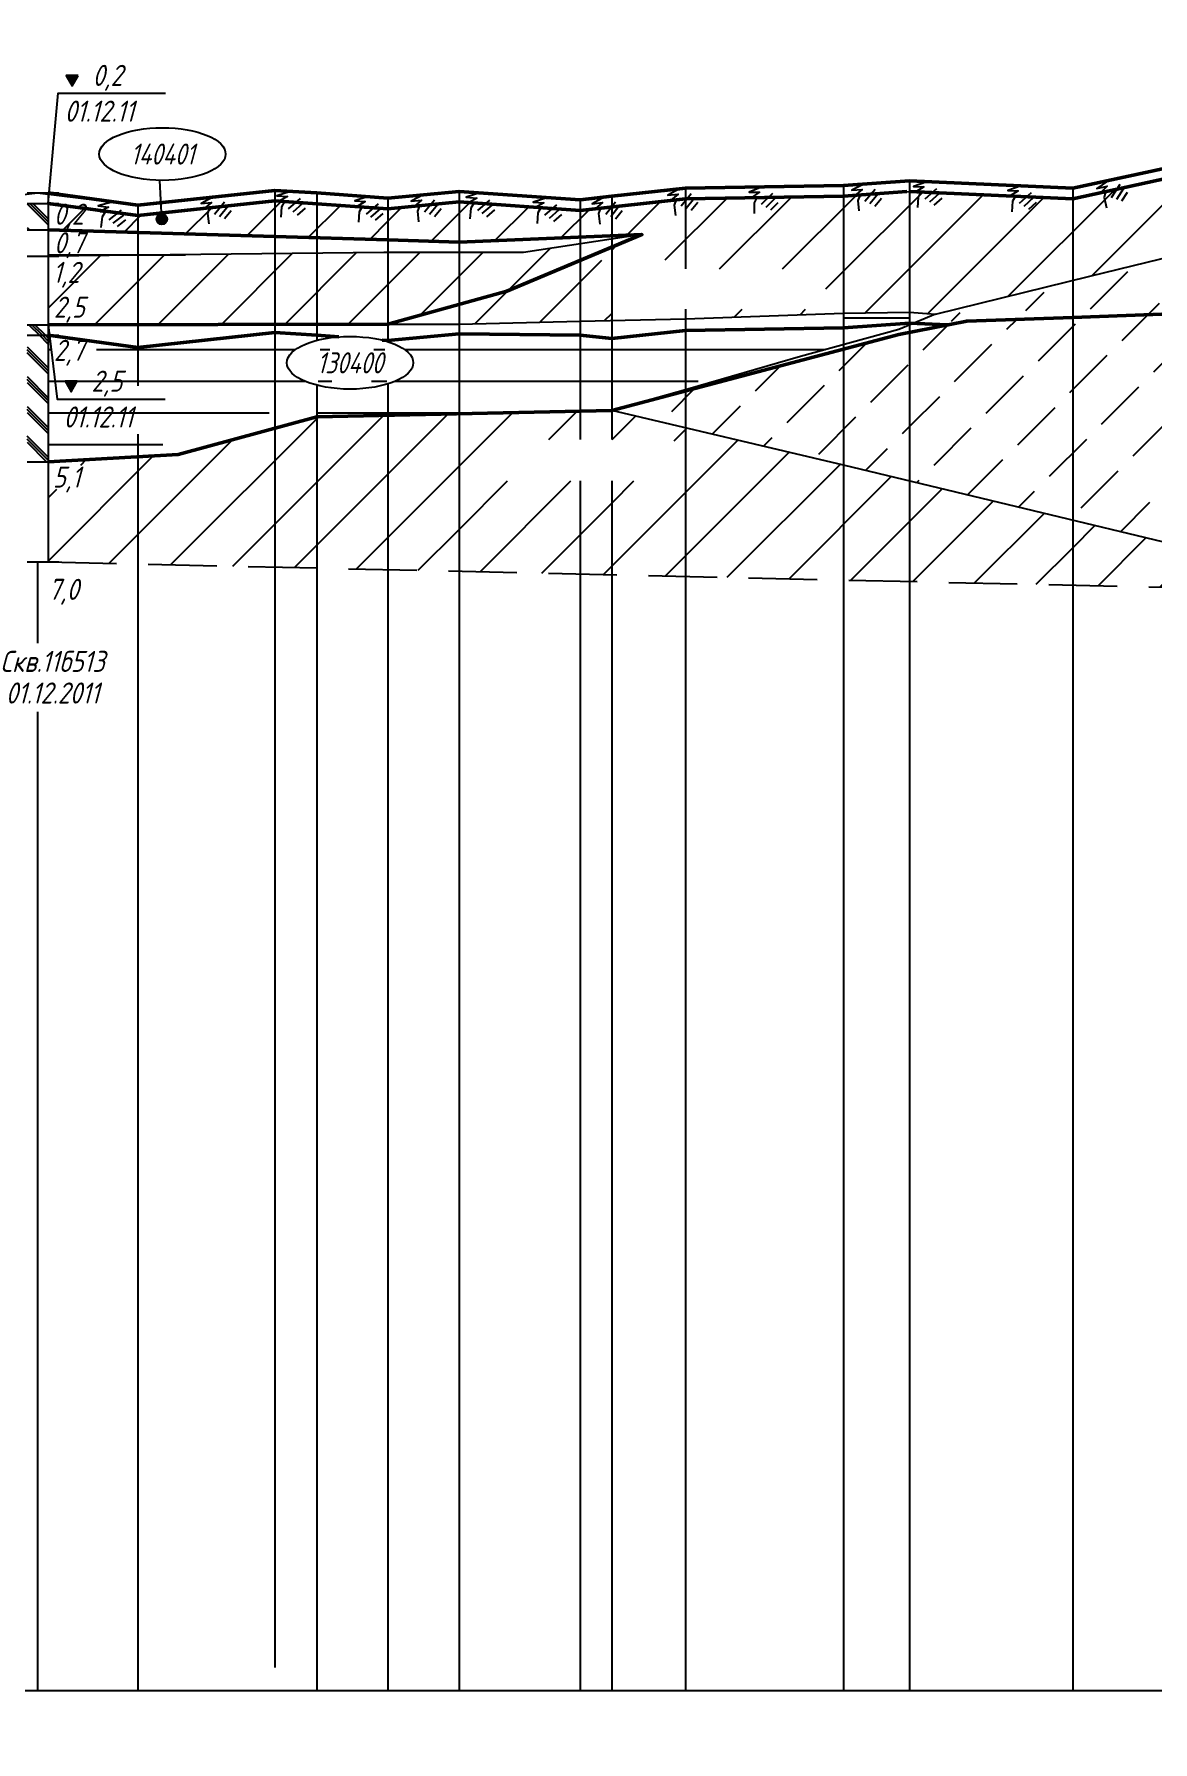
# Model space of a CAD drawing. Extents: x 0 to 1701, y -42 to 613.
# Drawn here: x 387.2 to 493.4, y 322.1 to 484.1 of the extents above; entities that cross this region are included whole.
import ezdxf
from ezdxf import colors
from ezdxf.entities.mleader import LeaderData, LeaderLine
from ezdxf.enums import TextEntityAlignment as Align
from ezdxf.math import Vec2, Vec3

# ---------------------------------------------------------------- set-up
doc = ezdxf.new("R2010")
doc.units = 0
doc.linetypes.add('ИИ27003', pattern=[9.5, 6.5, -3])
for name, color, linetype, lineweight in [('ИИ_ГЕОЛОГИЯ_025', 7, 'Continuous', 25), ('ИИ_ГЕОЛОГИЯ_050', 7, 'Continuous', 50), ('ИИ_ПРОФИЛЬ_025', 7, 'Continuous', 25)]:
    doc.layers.add(name, color=color, linetype=linetype, lineweight=lineweight)
doc.layers.add('Профиль', color=7, linetype='Continuous')
doc.layers.add('ТХ-Л', color=140, linetype='Continuous')
doc.styles.add('VNIPISIMPLEXCUR', font='simplex.shx', dxfattribs={"width": 0.8, "oblique": 15})
doc.linetypes.add('ИИ27001', pattern='A,2.5,[1,3dservice.shx,S=1.85,R=180.00002,X=0,Y=0],2.5,-1', length=6)
doc.linetypes.add('ИИ27005', pattern='A,2.5,[1,3dservice.shx,S=1.85,R=180.00002,X=0,Y=0],2.5,-2,[4,3dservice.shx,S=0.5,R=0,X=0,Y=0],-2', length=9)
pattern_1 = [(45, (-26.376, -40.787), (-3, 3), [])]
pattern_2 = [(0, (-26.376, -40.787), (0, 3), [])]
pattern_3 = [(45, (-23.376, -40.787), (-3, 3), [5, -2])]
pattern_4 = [(135, (-26.376, -40.787), (-1.4142136, -1.4142136), []), (135, (-26.5174, -40.9283), (-1.4142136, -1.4142136), []), (135, (-26.2346, -40.6455), (-1.4142136, -1.4142136), [])]

# ---------------------------------------------------------------- blocks, each defined once
blk = doc.blocks.new('ИИ25020')
at = {"color": 0, "linetype": 'Continuous', "lineweight": 25}
blk.add_ellipse((0, 0), major_axis=(-6, 0), ratio=0.416667, dxfattribs=at)
at = {"color": 0, "linetype": 'Continuous', "style": 'VNIPISIMPLEXCUR', "oblique": 15, "width": 0.75}
blk.add_attdef('INDEX', text='', height=2, dxfattribs=at).set_placement((0, 0), align=Align.MIDDLE_CENTER)
blk = doc.blocks.new('ИИ25023')
at = {"linetype": 'Continuous', "lineweight": 25}
blk.add_hatch(color=0, dxfattribs=at).paths.add_polyline_path([(1.9, 1.7), (0.75, 1.7), (1.33, 0.7)])
at = {"color": 0, "linetype": 'Continuous', "lineweight": 25, "flags": 128}
blk.add_lwpolyline([(1.9, 1.7), (0.75, 1.7), (1.33, 0.7)], close=True, dxfattribs=at)
at = {"color": 0, "linetype": 'Continuous', "style": 'VNIPISIMPLEXCUR', "oblique": 15, "width": 0.8}
for tag, p in [('UGV', (2.55, 0.7)), ('DATE', (1.33, -2.7))]:
    blk.add_attdef(tag, p, '', height=2, dxfattribs=at)
blk = doc.blocks.new('ИИ25010')
at = {"color": 0, "linetype": 'Continuous', "lineweight": 25}
for points in [[(0, 0), (3, 0), (0.5, -1), (2.5, -1), (1, -2), (2, -2), (1.5, -3), (1.5, -5)], [(4.94, -1.23), (2.82, -3.35)], [(5.47, -2.12), (3.7, -3.88)], [(6, -3), (4.59, -4.41)]]:
    blk.add_lwpolyline(points, dxfattribs=at)
blk = doc.blocks.new('ИИ16001')
at = {"linetype": 'Continuous', "lineweight": 25}
h = blk.add_hatch(color=0, dxfattribs=at)
edge = h.paths.add_edge_path()
edge.add_arc((0, 0), 0.5, 0, 360)
at = {"color": 0, "linetype": 'Continuous', "lineweight": 25}
blk.add_circle((0, 0), 0.5, dxfattribs=at)

msp = doc.modelspace()

# ---------------------------------------------------------------- hatches: boundary and pattern name
at = {"layer": 'ИИ_ГЕОЛОГИЯ_025'}
h = msp.add_hatch(dxfattribs=at)
h.set_pattern_fill('ИИ_СУГЛИНОК', color=256, pattern_type=2)
h.set_pattern_definition(pattern_1)
h.paths.add_polyline_path([(470.315, 462.725), (464.065, 462.725), (464.065, 457.665), (470.315, 457.781)])
h.paths.add_polyline_path([(485.815, 468.525), (471.41, 469.176), (471.408, 469.171), (470.908, 469.195), (470.914, 469.198), (470.315, 469.225), (470.315, 462.725), (480.489, 462.725), (485.815, 462.656)])
h.paths.add_polyline_path([(485.815, 462.656), (480.489, 462.725), (470.315, 462.725), (470.315, 457.781), (472.772, 457.587), (485.815, 460.777)])
h.paths.add_polyline_path([(495.955, 470.725), (488.933, 469.202), (488.929, 469.184), (488.44, 469.077), (488.463, 469.1), (485.815, 468.525), (485.815, 462.656), (493.119, 462.561), (495.955, 463.253)])
h.paths.add_polyline_path([(493.119, 462.561), (485.815, 462.656), (485.815, 460.777), (487.429, 461.172)])
h.paths.add_polyline_path([(536.253, 465.808), (530.19, 466.462), (514.065, 467.675), (505.897, 469.051), (505.888, 469.038), (505.395, 469.124), (505.414, 469.132), (501.353, 469.816), (501.162, 468.403, -0.3753073), (501.595, 467.908, -1), (500.595, 467.908, -0.4542204), (501.162, 468.403), (501.353, 469.816), (497.423, 470.478), (497.405, 470.453), (496.913, 470.539), (496.953, 470.557), (495.955, 470.725), (495.955, 463.253), (496.904, 463.485)])
h = msp.add_hatch(dxfattribs=at)
h.set_pattern_fill('ИИ_СУГЛИНОК', color=256, pattern_type=2)
h.set_pattern_definition(pattern_1)
h.paths.add_polyline_path([(397.065, 466.925), (388.565, 468.075), (388.565, 465.575), (397.065, 465.325)])
h.paths.add_polyline_path([(399.332, 467.169), (399.337, 467.082, -0.4295554), (399.863, 466.583, -1), (398.863, 466.583, -0.3990364), (399.337, 467.082), (399.332, 467.169), (397.065, 466.925), (397.065, 465.325), (410.065, 464.941), (410.065, 468.325)])
h.paths.add_polyline_path([(414.065, 468.046), (410.989, 468.261), (410.988, 468.259), (410.489, 468.292), (410.494, 468.295), (410.065, 468.325), (410.065, 464.941), (414.065, 464.823)])
h.paths.add_polyline_path([(420.815, 467.575), (414.065, 468.046), (414.065, 464.823), (420.815, 464.624)])
h.paths.add_polyline_path([(388.246, 465.246), (392.789, 464.927), (393.746, 468.498), (389.203, 468.817)], flags=9)
h = msp.add_hatch(dxfattribs=at)
h.set_pattern_fill('ИИ_СУГЛИНОК', color=256, pattern_type=2)
h.set_pattern_definition(pattern_1)
h.paths.add_polyline_path([(449.065, 468.525), (442.065, 467.755), (442.065, 465.019), (444.921, 465.136), (442.065, 463.938), (442.065, 462.705), (447.112, 462.725), (449.065, 462.725)])
h.paths.add_polyline_path([(464.065, 468.775), (453.349, 468.597), (453.275, 467.725, -0.3898111), (453.733, 467.226, -1), (452.733, 467.226, -0.4390445), (453.275, 467.725), (453.349, 468.597), (449.858, 468.538), (449.065, 467.538), (449.065, 462.725), (464.065, 462.725)])
h.paths.add_polyline_path([(464.065, 462.725), (449.065, 462.725), (449.065, 461.867), (462.378, 461.867), (462.378, 458.041), (449.065, 458.041), (449.065, 457.15), (464.065, 457.665)])
h.paths.add_polyline_path([(470.315, 469.225), (465.169, 468.855), (465.127, 468.851), (465.128, 468.852), (464.065, 468.775), (464.065, 462.725), (470.315, 462.725)])
h = msp.add_hatch(dxfattribs=at)
h.set_pattern_fill('ИИ_КОНСИСТЕНЦИЯ_05', color=256, pattern_type=2)
h.set_pattern_definition(pattern_4)
h.paths.add_polyline_path([(388.565, 468.075), (386.565, 468.075), (386.565, 465.575), (388.565, 465.575)])
h = msp.add_hatch(dxfattribs=at)
h.set_pattern_fill('ИИ_СУГЛИНОК', color=256, pattern_type=2)
h.set_pattern_definition(pattern_1)
h.paths.add_polyline_path([(427.565, 468.225), (420.815, 467.575), (420.815, 464.624), (427.565, 464.425)])
h.paths.add_polyline_path([(439.065, 467.425), (428.962, 468.128), (428.956, 468.117), (428.457, 468.153), (428.474, 468.162), (427.565, 468.225), (427.565, 464.425), (439.065, 464.896)])
h.paths.add_polyline_path([(442.065, 467.755), (439.065, 467.425), (439.065, 464.896), (442.065, 465.019)])
h = msp.add_hatch(dxfattribs=at)
h.set_pattern_fill('ИИ_СУГЛИНОК', color=256, pattern_type=2)
h.set_pattern_definition(pattern_1)
h.paths.add_polyline_path([(397.065, 463.166), (388.565, 463.075), (388.565, 456.575), (397.065, 456.587)])
h.paths.add_polyline_path([(410.065, 462.581), (397.065, 462.531), (397.065, 456.587), (410.065, 456.604)])
h.paths.add_polyline_path([(414.065, 462.597), (410.065, 462.581), (410.065, 456.604), (410.284, 456.605), (414.065, 456.61)])
h.paths.add_polyline_path([(420.815, 462.623), (414.065, 462.597), (414.065, 456.61), (420.815, 456.619)])
h.paths.add_polyline_path([(410.065, 463.306), (397.065, 463.166), (397.065, 462.531), (410.065, 462.581)])
h.paths.add_polyline_path([(414.065, 463.348), (410.065, 463.306), (410.065, 462.581), (414.065, 462.597)])
h.paths.add_polyline_path([(420.815, 463.416), (420.42, 463.416), (414.065, 463.348), (414.065, 462.597), (420.815, 462.623)])
h.paths.add_polyline_path([(388.263, 462.534), (392.805, 462.215), (393.762, 465.787), (389.22, 466.106)], flags=9)
h.paths.add_polyline_path([(388.148, 459.73), (392.386, 459.411), (393.343, 462.982), (389.105, 463.301)], flags=9)
h.paths.add_polyline_path([(388.254, 456.422), (392.797, 456.103), (393.754, 459.674), (389.211, 459.993)], flags=9)
h = msp.add_hatch(dxfattribs=at)
h.set_pattern_fill('ИИ_ГЛИНА', color=256, pattern_type=2)
h.set_pattern_definition(pattern_2)
h.paths.add_polyline_path([(397.065, 465.325), (388.565, 465.575), (388.565, 463.075), (397.065, 463.166)])
h.paths.add_polyline_path([(410.065, 464.941), (397.065, 465.325), (397.065, 463.166), (410.065, 463.306)])
h.paths.add_polyline_path([(414.065, 464.823), (410.065, 464.941), (410.065, 463.306), (414.065, 463.348)])
h.paths.add_polyline_path([(420.815, 464.624), (414.065, 464.823), (414.065, 463.348), (420.42, 463.416), (420.815, 463.416)])
h.paths.add_polyline_path([(427.565, 464.425), (420.815, 464.624), (420.815, 463.416), (427.565, 463.416)])
h.paths.add_polyline_path([(388.263, 462.534), (392.805, 462.215), (393.762, 465.787), (389.22, 466.106)], flags=9)
h = msp.add_hatch(dxfattribs=at)
h.set_pattern_fill('ИИ_СУГЛИНОК', color=256, pattern_type=2)
h.set_pattern_definition(pattern_1)
h.paths.add_polyline_path([(427.565, 462.649), (420.815, 462.623), (420.815, 456.619), (427.565, 458.497)])
h.paths.add_polyline_path([(427.565, 463.416), (420.815, 463.416), (420.815, 462.623), (427.565, 462.649)])
h.paths.add_polyline_path([(439.065, 464.24), (433.685, 463.416), (427.565, 463.416), (427.565, 462.649), (439.065, 462.694)])
h.paths.add_polyline_path([(439.065, 462.68), (439.065, 462.694), (427.565, 462.649), (427.565, 458.497), (432.097, 459.758)])
h.paths.add_polyline_path([(439.065, 462.68), (432.097, 459.758), (427.565, 458.497), (427.565, 456.628), (439.065, 456.907)])
h.paths.add_polyline_path([(442.065, 462.705), (439.098, 462.694), (439.065, 462.68), (439.065, 456.907), (442.065, 456.98)])
h = msp.add_hatch(dxfattribs=at)
h.set_pattern_fill('ИИ_СУПЕСЬ', color=256, pattern_type=2)
h.set_pattern_definition(pattern_3)
h.paths.add_polyline_path([(485.815, 457.252), (475.757, 456.929), (470.315, 455.844), (470.315, 441.746), (485.815, 438.017)])
h.paths.add_polyline_path([(485.815, 460.777), (472.772, 457.587), (470.683, 456.709), (473.018, 456.603), (477.829, 457.717), (485.815, 458.211)])
h.paths.add_polyline_path([(495.955, 462.524), (493.119, 462.561), (487.429, 461.172), (485.815, 460.777), (485.815, 458.211), (490.563, 458.505), (495.955, 458.479)])
h.paths.add_polyline_path([(495.955, 458.479), (490.563, 458.505), (485.815, 458.211), (485.815, 457.252), (495.955, 457.632)])
h.paths.add_polyline_path([(495.955, 457.632), (485.815, 457.252), (485.815, 438.017), (495.955, 435.578)])
edge = h.paths.add_edge_path()
edge.add_ellipse((514.473, 449.466), major_axis=(-6, 0), ratio=0.4166667, start_angle=273.90033, end_angle=446.09967, ccw=False)
edge.add_line((514.065, 451.961), (514.065, 455.175))
edge.add_line((514.065, 455.175), (495.955, 457.632))
edge.add_line((495.955, 457.632), (495.955, 435.578))
edge.add_line((495.955, 435.578), (514.065, 431.221))
edge.add_line((514.065, 431.221), (514.065, 446.972))
h = msp.add_hatch(dxfattribs=at)
h.set_pattern_fill('ИИ_ГЛИНА', color=256, pattern_type=2)
h.set_pattern_definition(pattern_2)
h.paths.add_polyline_path([(470.315, 456.725), (470.315, 457.781), (464.065, 457.665), (464.065, 456.275)])
h = msp.add_hatch(dxfattribs=at)
h.set_pattern_fill('ИИ_КОНСИСТЕНЦИЯ_05', color=256, pattern_type=2)
h.set_pattern_definition(pattern_4)
h.paths.add_polyline_path([(388.565, 456.575), (386.565, 456.575), (386.565, 455.575), (388.565, 455.575)])
h = msp.add_hatch(dxfattribs=at)
h.set_pattern_fill('ИИ_КОНСИСТЕНЦИЯ_05', color=256, pattern_type=2)
h.set_pattern_definition(pattern_4)
h.paths.add_polyline_path([(388.565, 455.575), (386.565, 455.575), (386.565, 443.575), (388.565, 443.575)])
h = msp.add_hatch(dxfattribs=at)
h.set_pattern_fill('ИИ_ГЛИНА', color=256, pattern_type=2)
h.set_pattern_definition(pattern_2)
h.paths.add_polyline_path([(410.065, 455.825), (397.065, 454.425), (393.139, 454.956), (393.139, 453.006), (388.971, 453.006), (388.971, 453.266), (388.689, 455.558), (388.565, 455.575), (388.565, 444.661), (399.285, 445.166), (406.607, 447.174), (410.065, 448.404)])
h.paths.add_polyline_path([(399.314, 448.961), (399.314, 446.681), (390.066, 446.681), (390.066, 448.961)], flags=0)
h.paths.add_polyline_path([(396.556, 450.081), (392.54, 450.081), (392.54, 452.361), (396.556, 452.361)], flags=0)
h.paths.add_polyline_path([(391.335, 451.221), (390.758, 450.221), (390.18, 451.221)], flags=16)
h.paths.add_polyline_path([(389.394, 446.455), (399.004, 446.187), (399.808, 449.187), (390.198, 449.455)], flags=24)
h.paths.add_polyline_path([(391.823, 449.404), (396.366, 449.085), (397.323, 452.656), (392.78, 452.975)], flags=24)
h.paths.add_polyline_path([(388.254, 452.33), (392.797, 452.011), (393.754, 455.582), (389.211, 455.901)], flags=9)
h = msp.add_hatch(dxfattribs=at)
h.set_pattern_fill('ИИ_ГЛИНА', color=256, pattern_type=2)
h.set_pattern_definition(pattern_2)
edge = h.paths.add_edge_path()
edge.add_ellipse((417.221, 452.961), major_axis=(-6, 0), ratio=0.4166667, start_angle=301.73963, end_angle=418.26037, ccw=False)
edge.add_line((414.065, 455.087), (414.065, 455.575))
edge.add_line((414.065, 455.575), (410.065, 455.825))
edge.add_line((410.065, 455.825), (410.065, 448.404))
edge.add_line((410.065, 448.404), (411.434, 448.892))
edge.add_line((411.434, 448.892), (414.065, 449.197))
edge.add_line((414.065, 449.197), (414.065, 450.835))
edge = h.paths.add_edge_path()
edge.add_line((427.565, 455.725), (420.815, 455.075))
edge.add_line((420.815, 455.075), (420.815, 454.963))
edge.add_ellipse((417.221, 452.961), major_axis=(-6, 0), ratio=0.4166667, start_angle=126.79401, end_angle=233.20599, ccw=False)
edge.add_line((420.815, 450.959), (420.815, 449.817))
edge.add_line((420.815, 449.817), (427.565, 449.601))
edge.add_line((427.565, 449.601), (427.565, 455.725))
h.paths.add_polyline_path([(439.065, 455.571), (427.565, 455.725), (427.565, 449.601), (428.383, 449.575), (437.269, 449.741), (439.065, 449.907)])
h = msp.add_hatch(dxfattribs=at)
h.set_pattern_fill('ИИ_ГЛИНА', color=256, pattern_type=2)
h.set_pattern_definition(pattern_2)
h.paths.add_polyline_path([(420.815, 449.817), (419.719, 449.852), (414.065, 449.197), (414.065, 447.835), (420.815, 447.979)])
h.paths.add_polyline_path([(427.565, 449.601), (420.815, 449.817), (420.815, 447.979), (427.565, 448.123)])
h.paths.add_polyline_path([(439.065, 449.907), (437.269, 449.741), (428.383, 449.575), (427.565, 449.601), (427.565, 448.123), (439.065, 448.367)])
h.paths.add_polyline_path([(439.065, 455.571), (427.565, 455.725), (427.565, 449.601), (428.383, 449.575), (437.269, 449.741), (439.065, 449.907)])
h.paths.add_polyline_path([(442.065, 455.275), (439.065, 455.571), (439.065, 449.907), (442.065, 450.185)])
h.paths.add_polyline_path([(442.065, 450.185), (439.065, 449.907), (439.065, 448.367), (442.065, 448.431)])
h.paths.add_polyline_path([(449.065, 456.025), (442.065, 455.275), (442.065, 450.185), (448.426, 450.774), (449.065, 450.928)])
h.paths.add_polyline_path([(464.065, 456.275), (449.065, 456.025), (449.065, 450.928), (459.984, 453.562), (464.065, 454.687)])
h = msp.add_hatch(dxfattribs=at)
h.set_pattern_fill('ИИ_СУПЕСЬ', color=256, pattern_type=2)
h.set_pattern_definition(pattern_3)
h.paths.add_polyline_path([(449.065, 450.284), (442.065, 448.431), (449.065, 446.782)])
h.paths.add_polyline_path([(464.065, 454.255), (449.065, 450.284), (449.065, 446.782), (464.065, 443.25)])
h.paths.add_polyline_path([(470.315, 455.844), (469.315, 455.645), (464.065, 454.255), (464.065, 443.25), (470.315, 441.746)])
h = msp.add_hatch(dxfattribs=at)
h.set_pattern_fill('ИИ_СУГЛИНОК', color=256, pattern_type=2)
h.set_pattern_definition(pattern_1)
h.paths.add_polyline_path([(397.065, 444.048), (388.565, 443.575), (388.565, 434.075), (397.065, 433.882)])
h.paths.add_polyline_path([(388.98, 440.982), (388.98, 443.262), (392.36, 443.262), (392.36, 440.982)], flags=16)
h.paths.add_polyline_path([(410.065, 446.749), (400.907, 444.262), (397.065, 444.048), (397.065, 433.882), (410.065, 433.586)])
h.paths.add_polyline_path([(414.065, 447.835), (410.065, 446.749), (410.065, 433.586), (414.065, 433.495)])
h.paths.add_polyline_path([(420.815, 447.979), (414.065, 447.835), (414.065, 433.495), (420.815, 433.342)])
h.paths.add_polyline_path([(427.565, 448.123), (420.815, 447.979), (420.815, 433.342), (427.565, 433.188)])
h.paths.add_polyline_path([(388.161, 440.306), (392.018, 439.987), (392.975, 443.558), (389.118, 443.877)], flags=9)
h = msp.add_hatch(dxfattribs=at)
h.set_pattern_fill('ИИ_СУГЛИНОК', color=256, pattern_type=2)
h.set_pattern_definition(pattern_1)
h.paths.add_polyline_path([(439.065, 448.367), (427.565, 448.123), (427.565, 433.188), (439.065, 432.927), (439.065, 441.748), (431.167, 441.748), (431.167, 445.675), (439.065, 445.675)])
h.paths.add_polyline_path([(442.065, 448.431), (439.065, 448.367), (439.065, 445.675), (442.065, 445.675)])
h.paths.add_polyline_path([(442.065, 441.748), (439.065, 441.748), (439.065, 432.927), (442.065, 432.859)])
h = msp.add_hatch(dxfattribs=at)
h.set_pattern_fill('ИИ_СУГЛИНОК', color=256, pattern_type=2)
h.set_pattern_definition(pattern_1)
h.paths.add_polyline_path([(449.065, 446.782), (442.065, 448.431), (442.065, 445.675), (447.969, 445.675), (447.969, 441.748), (442.065, 441.748), (442.065, 432.859), (449.065, 432.699)])
h.paths.add_polyline_path([(464.065, 443.25), (449.065, 446.782), (449.065, 432.699), (464.065, 432.358)])
h.paths.add_polyline_path([(470.315, 441.746), (464.065, 443.25), (464.065, 432.358), (470.315, 432.216)])
h.paths.add_polyline_path([(485.815, 438.017), (470.315, 441.746), (470.315, 432.216), (485.815, 431.864)])
h = msp.add_hatch(dxfattribs=at)
h.set_pattern_fill('ИИ_СУГЛИНОК', color=256, pattern_type=2)
h.set_pattern_definition(pattern_1)
h.paths.add_polyline_path([(495.955, 435.578), (485.815, 438.017), (485.815, 431.864), (495.955, 431.633)])
h.paths.add_polyline_path([(495.955, 435.578), (495.955, 431.633), (514.065, 431.221)])

# ---------------------------------------------------------------- linework, layer by layer
at = {"layer": 'ИИ_ГЕОЛОГИЯ_025', "flags": 128}
for points in [[(388.565, 468.075), (389.525, 478.538), (399.7, 478.538)], [(388.565, 468.075), (397.065, 466.925), (410.065, 468.325), (414.065, 468.075), (420.815, 467.575), (427.565, 468.225), (439.065, 467.425), (442.065, 467.775), (449.065, 468.525), (464.065, 468.775), (470.315, 469.225), (485.815, 468.525), (495.955, 470.725), (514.065, 467.675), (523.815, 467.098), (536.565, 465.826), (549.065, 464.425)], [(399.363, 466.583), (399.17, 470.273)], [(386.565, 469.075), (389.565, 469.075)], [(386.565, 468.075), (389.565, 468.075)], [(386.565, 465.575), (389.565, 465.575)], [(388.565, 465.575), (427.565, 464.425), (444.921, 465.136), (433.685, 463.416), (420.42, 463.416), (388.565, 463.075)], [(472.772, 457.587), (487.429, 461.172), (496.904, 463.485), (536.565, 465.826)], [(386.565, 463.075), (389.565, 463.075)], [(388.565, 456.575), (397.065, 456.587), (410.284, 456.605), (414.065, 456.61), (420.815, 456.619), (427.565, 456.628), (439.065, 456.907), (449.065, 457.15), (464.065, 457.665), (470.315, 457.781), (472.772, 457.587), (469.315, 456.133), (459.984, 453.562), (449.065, 450.41), (442.065, 448.431), (414.065, 447.835), (400.907, 444.262), (388.565, 443.575)], [(386.565, 456.575), (389.565, 456.575)], [(386.565, 455.575), (389.565, 455.575)], [(388.565, 456.575), (389.43, 449.521), (399.662, 449.521)], [(514.065, 431.221), (464.065, 443.25), (442.065, 448.431)], [(386.565, 443.575), (389.565, 443.575)], [(386.565, 434.075), (389.565, 434.075)]]:
    msp.add_lwpolyline(points, dxfattribs=at)
at = {"layer": 'ИИ_ГЕОЛОГИЯ_025', "linetype": 'Continuous', "flags": 128}
msp.add_lwpolyline([(388.565, 469.075), (388.565, 434.075)], dxfattribs=at)
at = {"layer": 'ИИ_ГЕОЛОГИЯ_025', "linetype": 'ИИ27003', "flags": 128}
msp.add_lwpolyline([(388.565, 434.075), (549.065, 430.425)], dxfattribs=at)
at = {"layer": 'ИИ_ГЕОЛОГИЯ_050', "linetype": 'ИИ27001', "flags": 128}
for points in [[(388.565, 469.075), (397.065, 467.925), (410.065, 469.325), (414.065, 469.075), (420.815, 468.575), (427.565, 469.225), (439.065, 468.425), (442.065, 468.775), (449.065, 469.525), (464.065, 469.775), (470.315, 470.225), (485.815, 469.525), (495.955, 471.725), (514.065, 468.675), (523.815, 467.875), (536.565, 466.475), (549.065, 465.425)], [(549.065, 464.425), (530.19, 466.462), (514.065, 467.675), (495.955, 470.725), (485.815, 468.525), (470.315, 469.225)], [(470.067, 469.207), (464.065, 468.775), (449.065, 468.525), (439.065, 467.425), (427.565, 468.225), (420.815, 467.575), (410.065, 468.325), (397.065, 466.925), (388.565, 468.075)], [(388.565, 465.575), (410.065, 464.941), (420.815, 464.624), (427.565, 464.425), (444.921, 465.136), (444.921, 465.136), (444.921, 465.136), (432.097, 459.758), (420.815, 456.619), (388.565, 456.575)], [(388.565, 443.575), (400.907, 444.262), (414.065, 447.835), (442.065, 448.431), (469.315, 455.645), (475.757, 456.929), (485.815, 457.252), (495.955, 457.632), (514.065, 455.175), (549.065, 450.925)]]:
    msp.add_lwpolyline(points, dxfattribs=at)
at = {"layer": 'ИИ_ГЕОЛОГИЯ_050', "linetype": 'ИИ27005', "flags": 128}
for points in [[(416.149, 455.421), (414.065, 455.575), (410.065, 455.825), (397.065, 454.425), (388.565, 455.575)], [(473.919, 456.562), (470.315, 456.725), (464.065, 456.275), (449.065, 456.025), (442.065, 455.275), (439.065, 455.571), (427.565, 455.725), (420.815, 455.075), (420.262, 455.116)]]:
    msp.add_lwpolyline(points, dxfattribs=at)
at = {"layer": 'ИИ_ПРОФИЛЬ_025', "flags": 128}
for points in [[(382.565, 468.475), (387.565, 469.075), (397.065, 467.925), (410.065, 469.325), (414.065, 469.075), (420.815, 468.575), (427.565, 469.225), (439.065, 468.425), (442.065, 468.775), (449.065, 469.525), (464.065, 469.775), (470.315, 470.225), (485.815, 469.525), (495.955, 471.725)], [(470.315, 470.225), (470.315, 326.975)], [(410.065, 469.325), (410.065, 329.175)], [(414.065, 469.075), (414.065, 455.087)], [(420.815, 468.575), (420.815, 454.963)], [(427.565, 469.225), (427.565, 326.975)], [(439.065, 468.425), (439.065, 445.675)], [(442.065, 468.775), (442.065, 445.675)], [(449.065, 469.525), (449.065, 461.867)], [(464.065, 469.775), (464.065, 326.975)], [(485.815, 469.525), (485.815, 326.975)], [(397.065, 467.925), (397.065, 450.792)], [(449.065, 458.041), (449.065, 326.975)], [(414.065, 450.835), (414.065, 326.975)], [(420.815, 450.959), (420.815, 326.975)], [(397.065, 446.202), (397.065, 326.975)], [(439.065, 441.748), (439.065, 326.975)], [(442.065, 441.748), (442.065, 326.975)], [(387.565, 434.075), (387.565, 426.351)], [(387.565, 419.853), (387.565, 326.975)], [(114.065, 326.975), (1064.065, 326.975)]]:
    msp.add_lwpolyline(points, dxfattribs=at)
at = {"layer": 'Профиль'}
msp.add_lwpolyline([(382.565, 468.475), (387.565, 469.075), (397.065, 467.925), (410.065, 469.325), (414.065, 469.075), (420.815, 468.575), (427.565, 469.225), (439.065, 468.425), (442.065, 468.775), (449.065, 469.525), (464.065, 469.775), (470.315, 470.225), (485.815, 469.525), (495.955, 471.725)], dxfattribs=at)

# ---------------------------------------------------------------- block references
at = {"layer": 'ИИ_ГЕОЛОГИЯ_025'}
ref = msp.add_blockref('ИИ25023', (389.525, 478.538), dxfattribs=at)
ref.add_attrib('UGV', '0,2', (392.775, 479.238), dxfattribs={"layer": '0', "color": 0, "linetype": 'Continuous', "height": 2, "style": 'VNIPISIMPLEXCUR', "oblique": 15, "width": 0.8})
ref.add_attrib('DATE', '01.12.11', (390.123, 475.838), dxfattribs={"layer": '0', "color": 0, "linetype": 'Continuous', "height": 2, "style": 'VNIPISIMPLEXCUR', "oblique": 15, "width": 0.8})
for p, values in [((399.411, 472.771), {'INDEX': '140401'}), ((417.221, 452.961), {'INDEX': '130400'})]:
    msp.add_blockref('ИИ25020', p, dxfattribs=at).add_auto_attribs(values)
at = {"layer": 'ИИ_ГЕОЛОГИЯ_025', "xscale": 0.5, "yscale": 0.5, "zscale": 0.5}
for p, rotation in [((464.543, 469.805), 4.91634364), ((470.457, 470.218), 357.24765698), ((487.738, 469.946), 12.39130439), ((393.126, 468.385), 352.67292298), ((402.773, 468.543), 6.547100559999998), ((410.056, 469.323), 356.23224375), ((417.45, 468.836), 356.23224375), ((422.719, 468.76), 6.02817611), ((428.029, 469.185), 355.96264118), ((434.395, 468.727), 355.96264118), ((439.896, 468.525), 6.58443347), ((447.062, 469.329), 6.58443347), ((479.413, 469.827), 357.24765698)]:
    msp.add_blockref('ИИ25010', p, dxfattribs=dict(at, rotation=rotation))
msp.add_blockref('ИИ25010', (454.836, 469.644), dxfattribs=at)
at = {"layer": 'ИИ_ГЕОЛОГИЯ_025'}
msp.add_blockref('ИИ16001', (399.363, 466.583), dxfattribs=at)
ref = msp.add_blockref('ИИ25023', (389.43, 449.521), dxfattribs=at)
ref.add_attrib('UGV', '2,5', (392.68, 450.221), dxfattribs={"layer": '0', "color": 0, "linetype": 'Continuous', "height": 2, "style": 'VNIPISIMPLEXCUR', "oblique": 15, "width": 0.8})
ref.add_attrib('DATE', '01.12.11', (390.028, 446.821), dxfattribs={"layer": '0', "color": 0, "linetype": 'Continuous', "height": 2, "style": 'VNIPISIMPLEXCUR', "oblique": 15, "width": 0.8})

# ---------------------------------------------------------------- texts
at = {"layer": 'ИИ_ГЕОЛОГИЯ_025', "style": 'VNIPISIMPLEXCUR', "oblique": 15, "width": 0.8}
for s, p in [('0,2', (389.103, 467.063)), ('0,7', (389.119, 464.351)), ('1,2', (389.005, 461.546)), ('2,5', (389.111, 458.239)), ('2,7', (389.111, 454.146)), ('5,1', (389.017, 442.122)), ('7,0', (388.584, 431.469))]:
    msp.add_text(s, height=2, dxfattribs=at).set_placement(p, align=Align.MIDDLE_LEFT)
for s, p in [('Скв.11б513', (388.98, 425.632)), ('01.12.2011', (388.98, 422.632))]:
    msp.add_text(s, height=2, dxfattribs=at).set_placement(p, align=Align.TOP_CENTER)

# ---------------------------------------------------------------- leaders
at = {"layer": 'ТХ-Л', "ltscale": 100}
ml = msp.add_multileader_mtext('Standard', dxfattribs=at)
ml.set_content('1\\P', color=256, style='VNIPISIMPLEXCUR')
ml.set_leader_properties()
ml.build(insert=Vec2(0, 0))
ml.multileader.update_dxf_attribs({"leader_type": 0, "has_dogleg": 0, "text_left_attachment_type": 0, "text_right_attachment_type": 0, "dogleg_length": 0.36})
ctx = ml.context
ctx.base_point, ctx.char_height = Vec3(1565.024, 588.436), 3.5
ctx.left_attachment, ctx.right_attachment = 0, 0
notes = []
notes.append((ctx, [(0, (0, 0, 0), (0, 0), (1, 0), 1, [])]))
ctx.mtext.insert, ctx.mtext.flow_direction = Vec3(1567.024, 588.436), 5
for ctx, leaders in notes:
    for number, flags, end, landing, length, lines in leaders:
        leader = LeaderData()
        leader.index, (leader.has_last_leader_line, leader.has_dogleg_vector, leader.attachment_direction) = number, flags
        leader.last_leader_point, leader.dogleg_vector, leader.dogleg_length = Vec3(end), Vec3(landing), length
        for number, points, colour, breaks in lines:
            line = LeaderLine()
            line.index, line.vertices, line.color, line.breaks = number, Vec3.list(points), colors.encode_raw_color(colour), breaks
            leader.lines.append(line)
        ctx.leaders.append(leader)

doc.saveas('drawing.dxf')
